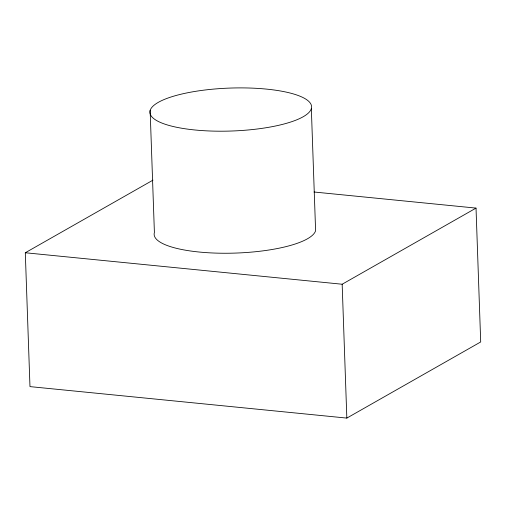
<?xml version="1.0" encoding="UTF-8"?>
<svg xmlns="http://www.w3.org/2000/svg" width="506" height="506" viewBox="0 0 506 506"><rect width="100%" height="100%" fill="white"/><g stroke="black" fill="none" stroke-linecap="round" stroke-linejoin="round"><path stroke-width="0.76" d="M314.055 192.008L476.026 208.099L480.7 341.955L346.838 418.089L29.974 386.616L25.3 252.753L152.983 180.136M25.3 252.753L342.164 284.233L476.026 208.099M342.164 284.233L346.838 418.089M311.342 108.645A80.903 21.486 -2 0 1 184.867 128.739A80.903 21.486 -2 0 1 196.012 91.263A80.903 21.486 -2 0 1 311.342 108.645L315.605 230.692A80.903 21.486 -2 0 1 228.567 253.234A80.903 21.486 -2 0 1 154.4 232.501L150.137 110.453"/></g></svg>
